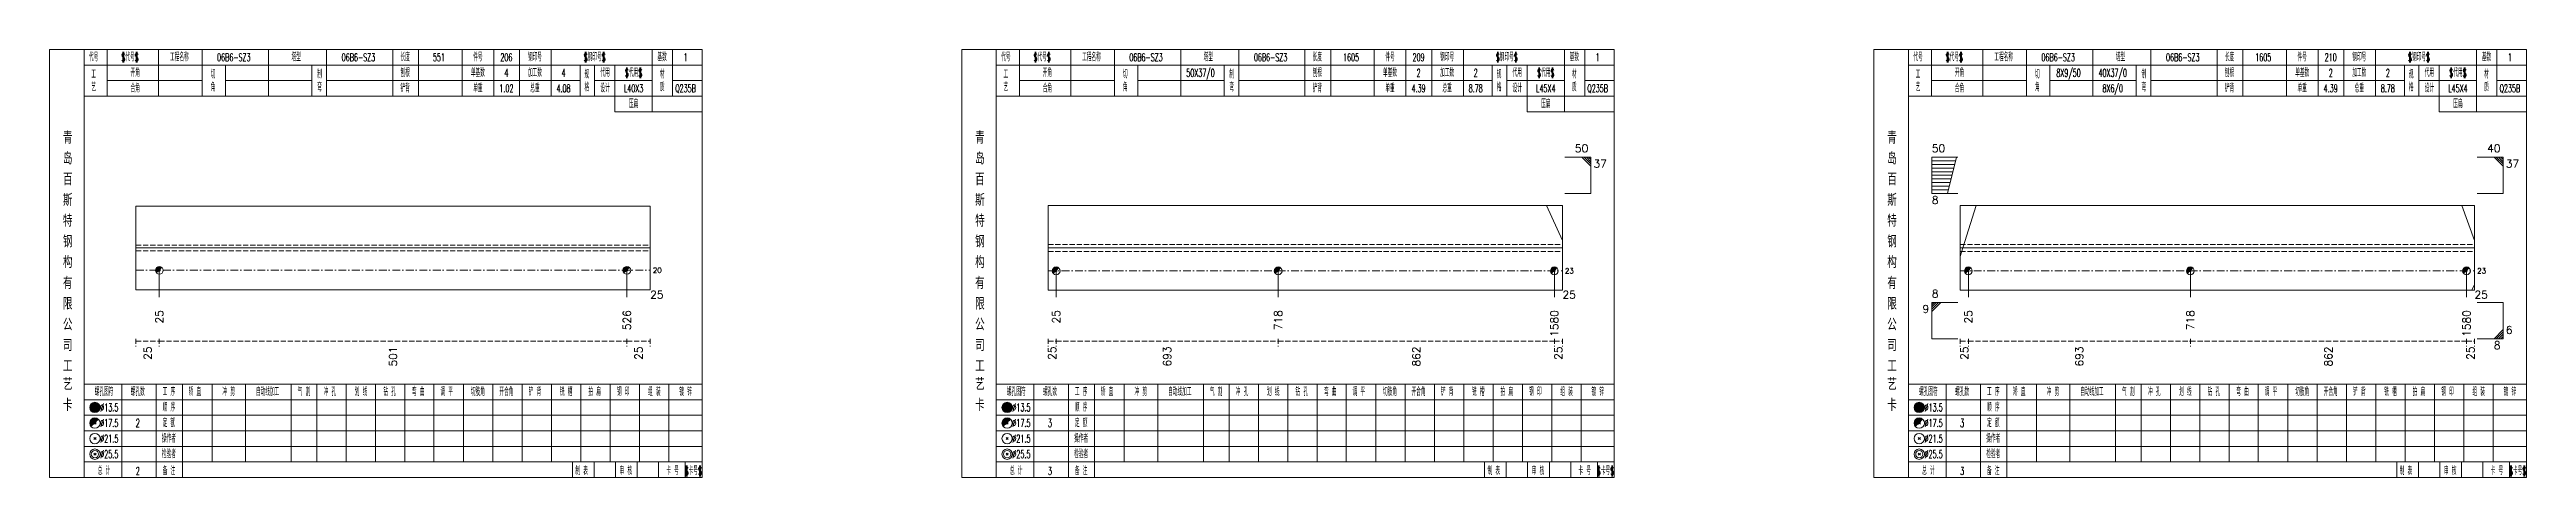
# Model space of a CAD drawing. Extents: x -533 to 8774, y 0 to 7979.
# Drawn here: x 703 to 1657, y 7088 to 7253 of the extents above; entities that cross this region are included whole.
import ezdxf
from ezdxf.enums import TextEntityAlignment as Align

# ---------------------------------------------------------------- set-up
doc = ezdxf.new("R2010")
doc.units = 0
doc.header["$MEASUREMENT"] = 0
doc.linetypes.add('一点画线', pattern=[5.2, 3, -1, 0.2, -1])
doc.linetypes.add('虚线', pattern=[2.75, 2, -0.75])
doc.layers.get('0').update_dxf_attribs({"linetype": 'CONTINUOUS', "lineweight": 25})
for name, color, linetype, lineweight in [('1', 7, 'CONTINUOUS', 25), ('4', 7, 'CONTINUOUS', 25), ('5', 7, 'CONTINUOUS', 25)]:
    doc.layers.add(name, color=color, linetype=linetype, lineweight=lineweight)
doc.styles.get("Standard").update_dxf_attribs({"font": 'simplex.shx', "width": 0.7, "height": 3, "bigfont": 'gbhzfs.shx'})

# ---------------------------------------------------------------- blocks, each defined once
blk = doc.blocks.new('孔17.5')
at = {"layer": '5', "color": 7, "linetype": 'Continuous', "lineweight": 0}
for p, q in [((-0.2, -0.2), (0.2, 0.2)), ((-0.2, 0.2), (0.2, -0.2))]:
    blk.add_line(p, q, dxfattribs=at)
at = {"layer": '5', "color": 7, "linetype": 'Continuous', "lineweight": 13}
blk.add_circle((0, 0), 1, dxfattribs=at)
for radius in [0.9, 0.8, 0.7, 0.6, 0.5, 0.4, 0.3, 0.2, 0.1]:
    blk.add_arc((0, 0), radius, 45, 225, dxfattribs=at)

msp = doc.modelspace()

# ---------------------------------------------------------------- linework, layer by layer
at = {"color": 7, "linetype": 'Continuous', "lineweight": 13}
for p, q in [((1296.6, 7211.39), (1286.6, 7211.39)), ((1293.1, 7211.39), (1296.6, 7207.89)), ((1293.97, 7211.39), (1296.6, 7208.77)), ((1294.85, 7211.39), (1296.6, 7209.64)), ((1295.72, 7211.39), (1296.6, 7210.52)), ((1296.6, 7197.39), (1296.6, 7211.39)), ((1427.9, 7211.39), (1437.9, 7211.39)), ((1427.9, 7197.39), (1427.9, 7211.39)), ((1427.9, 7209.99), (1437.05, 7209.99)), ((1427.9, 7208.59), (1436.7, 7208.59)), ((1427.9, 7207.19), (1436.35, 7207.19)), ((1427.9, 7205.79), (1436, 7205.79)), ((1427.9, 7204.39), (1435.65, 7204.39)), ((1433.9, 7197.39), (1437.4, 7211.39)), ((1648, 7211.39), (1638, 7211.39)), ((1644.5, 7211.39), (1648, 7207.89)), ((1645.38, 7211.39), (1648, 7208.77)), ((1646.25, 7211.39), (1648, 7209.64)), ((1647.12, 7211.39), (1648, 7210.52)), ((1648, 7197.39), (1648, 7211.39)), ((1296.6, 7197.39), (1286.6, 7197.39)), ((1427.9, 7202.99), (1435.3, 7202.99)), ((1427.9, 7201.59), (1434.95, 7201.59)), ((1427.9, 7200.19), (1434.6, 7200.19)), ((1427.9, 7198.79), (1434.25, 7198.79)), ((1427.9, 7197.39), (1437.9, 7197.39)), ((1648, 7197.39), (1638, 7197.39)), ((1285.6, 7179.3), (1279.43, 7192.73)), ((1439.89, 7176.39), (1445.07, 7192.73)), ((1637, 7179.3), (1632.06, 7192.73)), ((1438.9, 7173.13), (1439.89, 7176.39)), ((745.09, 7167.77), (745.09, 7157.39)), ((925.21, 7167.77), (925.21, 7157.39)), ((1090.59, 7167.56), (1090.59, 7157.39)), ((1176.12, 7167.56), (1176.12, 7157.39)), ((1282.51, 7167.56), (1282.51, 7157.39)), ((1441.99, 7167.56), (1441.99, 7157.39)), ((1527.52, 7167.56), (1527.52, 7157.39)), ((1633.91, 7167.56), (1633.91, 7157.39)), ((1637, 7162.24), (1636.01, 7160.06)), ((1427.9, 7155.39), (1437.9, 7155.39)), ((1427.9, 7155.39), (1427.9, 7141.39)), ((1428.78, 7155.39), (1427.9, 7154.52)), ((1429.65, 7155.39), (1427.9, 7153.64)), ((1430.53, 7155.39), (1427.9, 7152.77)), ((1431.4, 7155.39), (1427.9, 7151.89)), ((1648, 7155.39), (1638, 7155.39)), ((1648, 7155.39), (1648, 7141.39)), ((1427.9, 7141.39), (1437.9, 7141.39)), ((1648, 7141.39), (1638, 7141.39)), ((1644.5, 7141.39), (1648, 7144.89)), ((1645.38, 7141.39), (1648, 7144.02)), ((1646.25, 7141.39), (1648, 7143.14)), ((1647.12, 7141.39), (1648, 7142.27))]:
    msp.add_line(p, q, dxfattribs=at)
at = {"color": 7, "linetype": 'Continuous', "lineweight": 18}
for p, q in [((736.1, 7192.52), (736.1, 7160.27)), ((736.1, 7192.52), (934.2, 7192.52)), ((934.2, 7192.52), (934.2, 7160.27)), ((1087.5, 7192.73), (1087.5, 7160.06)), ((1087.5, 7192.73), (1285.6, 7192.73)), ((1285.6, 7192.73), (1285.6, 7160.06)), ((1438.9, 7192.73), (1438.9, 7160.06)), ((1438.9, 7192.73), (1637, 7192.73)), ((1637, 7192.73), (1637, 7160.06)), ((736.1, 7176.39), (934.2, 7176.39)), ((1087.5, 7176.39), (1285.6, 7176.39)), ((1438.9, 7176.39), (1637, 7176.39))]:
    msp.add_line(p, q, dxfattribs=at)
at = {"color": 1, "linetype": '虚线', "lineweight": 18}
for p, q in [((736.1, 7177.52), (934.2, 7177.52)), ((1087.5, 7177.73), (1285.6, 7177.73)), ((1438.9, 7177.73), (1637, 7177.73)), ((736.1, 7175.27), (934.2, 7175.27)), ((1087.5, 7175.06), (1285.6, 7175.06)), ((1438.9, 7175.06), (1637, 7175.06))]:
    msp.add_line(p, q, dxfattribs=at)
at = {"color": 3, "linetype": '一点画线', "lineweight": 13}
for p, q in [((736.1, 7167.77), (934.2, 7167.77)), ((1087.5, 7167.56), (1285.6, 7167.56)), ((1438.9, 7167.56), (1637, 7167.56))]:
    msp.add_line(p, q, dxfattribs=at)
at = {"color": 8, "linetype": '虚线', "lineweight": 9}
for p, q in [((736.1, 7141.39), (736.1, 7138.39)), ((736.1, 7140.39), (745.09, 7140.39)), ((745.09, 7141.39), (745.09, 7138.39)), ((745.09, 7141.39), (745.09, 7138.39)), ((745.09, 7140.39), (925.21, 7140.39)), ((925.21, 7141.39), (925.21, 7138.39)), ((925.21, 7141.39), (925.21, 7138.39)), ((925.21, 7140.39), (934.2, 7140.39)), ((934.2, 7141.39), (934.2, 7138.39)), ((1087.5, 7141.39), (1087.5, 7138.39)), ((1087.5, 7140.39), (1090.59, 7140.39)), ((1090.59, 7141.39), (1090.59, 7138.39)), ((1090.59, 7141.39), (1090.59, 7138.39)), ((1090.59, 7140.39), (1176.12, 7140.39)), ((1176.12, 7141.39), (1176.12, 7138.39)), ((1176.12, 7141.39), (1176.12, 7138.39)), ((1176.12, 7140.39), (1282.51, 7140.39)), ((1282.51, 7141.39), (1282.51, 7138.39)), ((1282.51, 7141.39), (1282.51, 7138.39)), ((1282.51, 7140.39), (1285.6, 7140.39)), ((1285.6, 7141.39), (1285.6, 7138.39)), ((1438.9, 7141.39), (1438.9, 7138.39)), ((1438.9, 7140.39), (1441.99, 7140.39)), ((1441.99, 7141.39), (1441.99, 7138.39)), ((1441.99, 7141.39), (1441.99, 7138.39)), ((1441.99, 7140.39), (1527.52, 7140.39)), ((1527.52, 7141.39), (1527.52, 7138.39)), ((1527.52, 7141.39), (1527.52, 7138.39)), ((1527.52, 7140.39), (1633.91, 7140.39)), ((1633.91, 7141.39), (1633.91, 7138.39)), ((1633.91, 7141.39), (1633.91, 7138.39)), ((1633.91, 7140.39), (1637, 7140.39)), ((1637, 7141.39), (1637, 7138.39))]:
    msp.add_line(p, q, dxfattribs=at)
at = {"layer": '1', "color": 7, "linetype": 'Continuous', "lineweight": 18}
for p, q in [((736.1, 7160.27), (934.2, 7160.27)), ((1087.5, 7160.06), (1285.6, 7160.06)), ((1438.9, 7160.06), (1637, 7160.06))]:
    msp.add_line(p, q, dxfattribs=at)
at = {"layer": '4', "color": 1, "linetype": 'Continuous', "lineweight": 18}
for p, q in [((716.1, 7087.89), (716.1, 7252.89)), ((725, 7234.89), (725, 7252.89)), ((744.8, 7234.89), (744.8, 7252.89)), ((761.6, 7234.89), (761.6, 7252.89)), ((787.2, 7234.89), (787.2, 7252.89)), ((809.5, 7234.89), (809.5, 7252.89)), ((835, 7234.89), (835, 7252.89)), ((845, 7234.89), (845, 7252.89)), ((861.7, 7234.89), (861.7, 7252.89)), ((873.9, 7234.89), (873.9, 7252.89)), ((883.9, 7234.89), (883.9, 7252.89)), ((896.1, 7234.89), (896.1, 7252.89)), ((935, 7228.89), (935, 7252.89)), ((942.8, 7234.89), (942.8, 7252.89)), ((1067.5, 7087.89), (1067.5, 7252.89)), ((1076.4, 7234.89), (1076.4, 7252.89)), ((1096.2, 7234.89), (1096.2, 7252.89)), ((1113, 7234.89), (1113, 7252.89)), ((1138.6, 7234.89), (1138.6, 7252.89)), ((1160.9, 7234.89), (1160.9, 7252.89)), ((1186.4, 7234.89), (1186.4, 7252.89)), ((1196.4, 7234.89), (1196.4, 7252.89)), ((1213.1, 7234.89), (1213.1, 7252.89)), ((1225.3, 7234.89), (1225.3, 7252.89)), ((1235.3, 7234.89), (1235.3, 7252.89)), ((1247.5, 7234.89), (1247.5, 7252.89)), ((1286.4, 7228.89), (1286.4, 7252.89)), ((1294.2, 7234.89), (1294.2, 7252.89)), ((1418.9, 7087.89), (1418.9, 7252.89)), ((1427.8, 7234.89), (1427.8, 7252.89)), ((1447.6, 7234.89), (1447.6, 7252.89)), ((1464.4, 7234.89), (1464.4, 7252.89)), ((1490, 7234.89), (1490, 7252.89)), ((1512.3, 7234.89), (1512.3, 7252.89)), ((1537.8, 7234.89), (1537.8, 7252.89)), ((1547.8, 7234.89), (1547.8, 7252.89)), ((1564.5, 7234.89), (1564.5, 7252.89)), ((1576.7, 7234.89), (1576.7, 7252.89)), ((1586.7, 7234.89), (1586.7, 7252.89)), ((1598.9, 7234.89), (1598.9, 7252.89)), ((1637.8, 7228.89), (1637.8, 7252.89)), ((1645.6, 7234.89), (1645.6, 7252.89)), ((716.1, 7246.89), (954.2, 7246.89)), ((770.6, 7234.89), (770.6, 7246.89)), ((803.9, 7234.89), (803.9, 7246.89)), ((907.2, 7234.89), (907.2, 7246.89)), ((912.8, 7234.89), (912.8, 7246.89)), ((920.6, 7228.89), (920.6, 7246.89)), ((1067.5, 7246.89), (1305.6, 7246.89)), ((1122, 7234.89), (1122, 7246.89)), ((1155.3, 7234.89), (1155.3, 7246.89)), ((1258.6, 7234.89), (1258.6, 7246.89)), ((1264.2, 7234.89), (1264.2, 7246.89)), ((1272, 7228.89), (1272, 7246.89)), ((1418.9, 7246.89), (1657, 7246.89)), ((1473.4, 7234.89), (1473.4, 7246.89)), ((1506.7, 7234.89), (1506.7, 7246.89)), ((1610, 7234.89), (1610, 7246.89)), ((1615.6, 7234.89), (1615.6, 7246.89)), ((1623.4, 7228.89), (1623.4, 7246.89)), ((716.1, 7234.89), (954.2, 7234.89)), ((725, 7240.89), (761.6, 7240.89)), ((770.6, 7240.89), (803.9, 7240.89)), ((809.5, 7240.89), (907.2, 7240.89)), ((912.8, 7240.89), (935, 7240.89)), ((942.8, 7240.89), (954.2, 7240.89)), ((1067.5, 7234.89), (1305.6, 7234.89)), ((1076.4, 7240.89), (1113, 7240.89)), ((1122, 7240.89), (1155.3, 7240.89)), ((1160.9, 7240.89), (1258.6, 7240.89)), ((1264.2, 7240.89), (1286.4, 7240.89)), ((1294.2, 7240.89), (1305.6, 7240.89)), ((1418.9, 7234.89), (1657, 7234.89)), ((1427.8, 7240.89), (1464.4, 7240.89)), ((1473.4, 7240.89), (1506.7, 7240.89)), ((1512.3, 7240.89), (1610, 7240.89)), ((1615.6, 7240.89), (1637.8, 7240.89)), ((1645.6, 7240.89), (1657, 7240.89)), ((920.6, 7228.89), (954.2, 7228.89)), ((1272, 7228.89), (1305.6, 7228.89)), ((1623.4, 7228.89), (1657, 7228.89)), ((716.1, 7123.89), (954.2, 7123.89)), ((730.6, 7087.89), (730.6, 7123.89)), ((743.9, 7087.89), (743.9, 7123.89)), ((754, 7087.89), (754, 7123.89)), ((765.4, 7093.89), (765.4, 7123.89)), ((778.3, 7093.89), (778.3, 7123.89)), ((795.9, 7093.89), (795.9, 7123.89)), ((805.8, 7093.89), (805.8, 7123.89)), ((817.1, 7093.89), (817.1, 7123.89)), ((828.4, 7093.89), (828.4, 7123.89)), ((839.7, 7093.89), (839.7, 7123.89)), ((850.9, 7093.89), (850.9, 7123.89)), ((862.3, 7093.89), (862.3, 7123.89)), ((873.6, 7093.89), (873.6, 7123.89)), ((884.9, 7093.89), (884.9, 7123.89)), ((896.2, 7093.89), (896.2, 7123.89)), ((907.5, 7093.89), (907.5, 7123.89)), ((918.8, 7093.89), (918.8, 7123.89)), ((930.1, 7093.89), (930.1, 7123.89)), ((941.4, 7093.89), (941.4, 7123.89)), ((1067.5, 7123.89), (1305.6, 7123.89)), ((1082, 7087.89), (1082, 7123.89)), ((1095.3, 7087.89), (1095.3, 7123.89)), ((1105.4, 7087.89), (1105.4, 7123.89)), ((1116.8, 7093.89), (1116.8, 7123.89)), ((1129.7, 7093.89), (1129.7, 7123.89)), ((1147.3, 7093.89), (1147.3, 7123.89)), ((1157.2, 7093.89), (1157.2, 7123.89)), ((1168.5, 7093.89), (1168.5, 7123.89)), ((1179.8, 7093.89), (1179.8, 7123.89)), ((1191.1, 7093.89), (1191.1, 7123.89)), ((1202.3, 7093.89), (1202.3, 7123.89)), ((1213.7, 7093.89), (1213.7, 7123.89)), ((1225, 7093.89), (1225, 7123.89)), ((1236.3, 7093.89), (1236.3, 7123.89)), ((1247.6, 7093.89), (1247.6, 7123.89)), ((1258.9, 7093.89), (1258.9, 7123.89)), ((1270.2, 7093.89), (1270.2, 7123.89)), ((1281.5, 7093.89), (1281.5, 7123.89)), ((1292.8, 7093.89), (1292.8, 7123.89)), ((1418.9, 7123.89), (1657, 7123.89)), ((1433.4, 7087.89), (1433.4, 7123.89)), ((1446.7, 7087.89), (1446.7, 7123.89)), ((1456.8, 7087.89), (1456.8, 7123.89)), ((1468.2, 7093.89), (1468.2, 7123.89)), ((1481.1, 7093.89), (1481.1, 7123.89)), ((1498.7, 7093.89), (1498.7, 7123.89)), ((1508.6, 7093.89), (1508.6, 7123.89)), ((1519.9, 7093.89), (1519.9, 7123.89)), ((1531.2, 7093.89), (1531.2, 7123.89)), ((1542.5, 7093.89), (1542.5, 7123.89)), ((1553.7, 7093.89), (1553.7, 7123.89)), ((1565.1, 7093.89), (1565.1, 7123.89)), ((1576.4, 7093.89), (1576.4, 7123.89)), ((1587.7, 7093.89), (1587.7, 7123.89)), ((1599, 7093.89), (1599, 7123.89)), ((1610.3, 7093.89), (1610.3, 7123.89)), ((1621.6, 7093.89), (1621.6, 7123.89)), ((1632.9, 7093.89), (1632.9, 7123.89)), ((1644.2, 7093.89), (1644.2, 7123.89)), ((716.1, 7117.89), (954.2, 7117.89)), ((716.1, 7111.89), (954.2, 7111.89)), ((1067.5, 7117.89), (1305.6, 7117.89)), ((1067.5, 7111.89), (1305.6, 7111.89)), ((1418.9, 7117.89), (1657, 7117.89)), ((1418.9, 7111.89), (1657, 7111.89)), ((716.1, 7105.89), (954.2, 7105.89)), ((716.1, 7099.89), (954.2, 7099.89)), ((1067.5, 7105.89), (1305.6, 7105.89)), ((1067.5, 7099.89), (1305.6, 7099.89)), ((1418.9, 7105.89), (1657, 7105.89)), ((1418.9, 7099.89), (1657, 7099.89)), ((716.1, 7093.89), (954.2, 7093.89)), ((904.2, 7087.89), (904.2, 7093.89)), ((912.6, 7087.89), (912.6, 7093.89)), ((920.8, 7087.89), (920.8, 7093.89)), ((929.2, 7087.89), (929.2, 7093.89)), ((937.4, 7087.89), (937.4, 7093.89)), ((947.7, 7087.89), (947.7, 7093.89)), ((1067.5, 7093.89), (1305.6, 7093.89)), ((1255.6, 7087.89), (1255.6, 7093.89)), ((1264, 7087.89), (1264, 7093.89)), ((1272.2, 7087.89), (1272.2, 7093.89)), ((1280.6, 7087.89), (1280.6, 7093.89)), ((1288.8, 7087.89), (1288.8, 7093.89)), ((1299.1, 7087.89), (1299.1, 7093.89)), ((1418.9, 7093.89), (1657, 7093.89)), ((1607, 7087.89), (1607, 7093.89)), ((1615.4, 7087.89), (1615.4, 7093.89)), ((1623.6, 7087.89), (1623.6, 7093.89)), ((1632, 7087.89), (1632, 7093.89)), ((1640.2, 7087.89), (1640.2, 7093.89)), ((1650.5, 7087.89), (1650.5, 7093.89))]:
    msp.add_line(p, q, dxfattribs=at)
at = {"layer": '4', "color": 7, "linetype": 'Continuous', "lineweight": 0}
for p, q in [((719.9, 7108.49), (720.7, 7109.29)), ((719.9, 7109.29), (720.7, 7108.49)), ((1071.3, 7108.49), (1072.1, 7109.29)), ((1071.3, 7109.29), (1072.1, 7108.49)), ((1422.7, 7108.49), (1423.5, 7109.29)), ((1422.7, 7109.29), (1423.5, 7108.49))]:
    msp.add_line(p, q, dxfattribs=at)
at = {"layer": '4', "color": 7, "linetype": 'Continuous', "lineweight": 13}
for p, q in [((720.1, 7114.69), (720.5, 7115.09)), ((720.5, 7114.69), (720.1, 7115.09)), ((1071.5, 7114.69), (1071.9, 7115.09)), ((1071.9, 7114.69), (1071.5, 7115.09)), ((1422.9, 7114.69), (1423.3, 7115.09)), ((1423.3, 7114.69), (1422.9, 7115.09)), ((719.9, 7102.49), (720.7, 7103.29)), ((720.7, 7102.49), (719.9, 7103.29)), ((1071.3, 7102.49), (1072.1, 7103.29)), ((1072.1, 7102.49), (1071.3, 7103.29)), ((1422.7, 7102.49), (1423.5, 7103.29)), ((1423.5, 7102.49), (1422.7, 7103.29)), ((719.9, 7096.49), (720.7, 7097.29)), ((720.7, 7096.49), (719.9, 7097.29)), ((1071.3, 7096.49), (1072.1, 7097.29)), ((1072.1, 7096.49), (1071.3, 7097.29)), ((1422.7, 7096.49), (1423.5, 7097.29)), ((1423.5, 7096.49), (1422.7, 7097.29))]:
    msp.add_line(p, q, dxfattribs=at)
at = {"layer": '4', "color": 1, "linetype": 'Continuous', "lineweight": 18}
for points in [[(702.8, 7252.89), (702.8, 7087.89), (954.2, 7087.89), (954.2, 7252.89)], [(1054.2, 7252.89), (1054.2, 7087.89), (1305.6, 7087.89), (1305.6, 7252.89)], [(1405.6, 7252.89), (1405.6, 7087.89), (1657, 7087.89), (1657, 7252.89)]]:
    msp.add_lwpolyline(points, close=True, dxfattribs=at)
at = {"layer": '4', "color": 7, "linetype": 'Continuous', "lineweight": 13}
for centre, radius in [((720.3, 7114.89), 2), ((720.3, 7108.89), 2), ((720.3, 7114.89), 1.8), ((720.3, 7114.89), 1.6), ((720.3, 7114.89), 1.4), ((720.3, 7114.89), 1.2), ((720.3, 7114.89), 1), ((720.3, 7114.89), 0.8), ((720.3, 7114.89), 0.6), ((720.3, 7114.89), 0.4), ((720.3, 7114.89), 0.2), ((1071.7, 7114.89), 2), ((1071.7, 7108.89), 2), ((1071.7, 7114.89), 1.8), ((1071.7, 7114.89), 1.6), ((1071.7, 7114.89), 1.4), ((1071.7, 7114.89), 1.2), ((1071.7, 7114.89), 1), ((1071.7, 7114.89), 0.8), ((1071.7, 7114.89), 0.6), ((1071.7, 7114.89), 0.4), ((1071.7, 7114.89), 0.2), ((1423.1, 7114.89), 2), ((1423.1, 7108.89), 2), ((1423.1, 7114.89), 1.8), ((1423.1, 7114.89), 1.6), ((1423.1, 7114.89), 1.4), ((1423.1, 7114.89), 1.2), ((1423.1, 7114.89), 1), ((1423.1, 7114.89), 0.8), ((1423.1, 7114.89), 0.6), ((1423.1, 7114.89), 0.4), ((1423.1, 7114.89), 0.2), ((720.3, 7102.89), 2), ((1071.7, 7102.89), 2), ((1423.1, 7102.89), 2), ((720.3, 7096.89), 2), ((720.3, 7096.89), 1.4), ((1071.7, 7096.89), 2), ((1071.7, 7096.89), 1.4), ((1423.1, 7096.89), 2), ((1423.1, 7096.89), 1.4)]:
    msp.add_circle(centre, radius, dxfattribs=at)
for centre, radius in [((720.3, 7108.89), 1.8), ((720.3, 7108.89), 1.6), ((720.3, 7108.89), 1.4), ((720.3, 7108.89), 1.2), ((720.3, 7108.89), 1), ((720.3, 7108.89), 0.8), ((720.3, 7108.89), 0.6), ((720.3, 7108.89), 0.4), ((720.3, 7108.89), 0.2), ((1071.7, 7108.89), 1.8), ((1071.7, 7108.89), 1.6), ((1071.7, 7108.89), 1.4), ((1071.7, 7108.89), 1.2), ((1071.7, 7108.89), 1), ((1071.7, 7108.89), 0.8), ((1071.7, 7108.89), 0.6), ((1071.7, 7108.89), 0.4), ((1071.7, 7108.89), 0.2), ((1423.1, 7108.89), 1.8), ((1423.1, 7108.89), 1.6), ((1423.1, 7108.89), 1.4), ((1423.1, 7108.89), 1.2), ((1423.1, 7108.89), 1), ((1423.1, 7108.89), 0.8), ((1423.1, 7108.89), 0.6), ((1423.1, 7108.89), 0.4), ((1423.1, 7108.89), 0.2)]:
    msp.add_arc(centre, radius, 45, 225, dxfattribs=at)

# ---------------------------------------------------------------- block references
at = {"layer": '1', "color": 7, "linetype": 'Continuous', "lineweight": 13, "xscale": 1.5, "yscale": 1.5, "zscale": 1.5}
for p in [(745.09, 7167.77), (925.21, 7167.77), (1090.59, 7167.56), (1176.12, 7167.56), (1282.51, 7167.56), (1441.99, 7167.56), (1527.52, 7167.56), (1633.91, 7167.56)]:
    msp.add_blockref('孔17.5', p, dxfattribs=at)

# ---------------------------------------------------------------- texts
at = {"color": 7, "linetype": 'Continuous', "lineweight": 13}
for s, p in [('50', (1295.6, 7212.39)), ('40', (1647, 7212.39))]:
    msp.add_text(s, height=3, dxfattribs=at).set_placement(p, align=Align.BOTTOM_RIGHT)
for s, p in [('50', (1427.9, 7212.39)), ('8', (1427.9, 7156.39)), ('6', (1649, 7142.39))]:
    msp.add_text(s, height=3, dxfattribs=at).set_placement(p, align=Align.BOTTOM_LEFT)
for s, p in [('37', (1297.6, 7210.39)), ('37', (1649, 7210.39)), ('8', (1427.9, 7196.39))]:
    msp.add_text(s, height=3, dxfattribs=at).set_placement(p, align=Align.TOP_LEFT)
for s, p in [('20', (935.2, 7167.77)), ('23', (1286.6, 7167.56)), ('23', (1638, 7167.56))]:
    msp.add_text(s, height=2, dxfattribs=at).set_placement(p, align=Align.MIDDLE_LEFT)
for s, p in [('9', (1426.9, 7154.39)), ('8', (1647, 7140.39))]:
    msp.add_text(s, height=3, dxfattribs=at).set_placement(p, align=Align.TOP_RIGHT)
at = {"color": 8, "linetype": 'Continuous', "lineweight": 9}
for s, p in [('25', (740.59, 7138.39)), ('25', (929.71, 7138.39)), ('25', (1089.04, 7138.39)), ('693', (1133.35, 7138.39)), ('862', (1229.32, 7138.39)), ('25', (1284.06, 7138.39)), ('25', (1440.44, 7138.39)), ('693', (1484.75, 7138.39)), ('862', (1580.72, 7138.39)), ('25', (1635.46, 7138.39)), ('501', (835.15, 7138.39))]:
    msp.add_text(s, height=3, rotation=90, dxfattribs=at).set_placement(p, align=Align.MIDDLE_RIGHT)
at = {"layer": '1', "color": 7, "linetype": 'Continuous', "lineweight": 13}
for p in [(934.2, 7158.39), (1285.6, 7158.39), (1637, 7158.39)]:
    msp.add_text('25', height=3, dxfattribs=at).set_placement(p, align=Align.MIDDLE_LEFT)
for s, p in [('25', (745.09, 7152.39)), ('526', (925.21, 7152.39)), ('25', (1090.59, 7152.39)), ('718', (1176.12, 7152.39)), ('1580', (1282.51, 7152.39)), ('25', (1441.99, 7152.39)), ('718', (1527.52, 7152.39)), ('1580', (1633.91, 7152.39))]:
    msp.add_text(s, height=3, rotation=90, dxfattribs=at).set_placement(p, align=Align.MIDDLE_RIGHT)
at = {"layer": '4', "color": 1, "linetype": 'Continuous', "lineweight": 13}
for s, height, width, p in [('$代号$', 3, 0.6, (733.8, 7249.89)), ('$钢印号$', 3, 0.6, (912.8, 7249.89)), ('$代号$', 3, 0.6, (1085.2, 7249.89)), ('$钢印号$', 3, 0.6, (1264.2, 7249.89)), ('$代号$', 3, 0.6, (1436.6, 7249.89)), ('$钢印号$', 3, 0.6, (1615.6, 7249.89)), ('代号', 3, 0.6, (719.8, 7249.89)), ('工', 3, 0.6, (719.8, 7243.29)), ('开角', 3, 0.6, (735.8, 7243.89)), ('工程名称', 3, 0.6, (752.8, 7249.89)), ('切', 3, 0.6, (765.8, 7243.29)), ('06B6-SZ3', 3, 0.6, (773.8, 7249.89)), ('塔型', 3, 0.6, (797.8, 7249.89)), ('制', 3, 0.6, (806.8, 7243.29)), ('06B6-SZ3', 3, 0.6, (821.8, 7249.89)), ('刨根', 3, 0.6, (839.8, 7243.89)), ('长度', 3, 0.6, (839.8, 7249.89)), ('551', 3, 0.6, (852.8, 7249.89)), ('单基数', 3, 0.6, (867.8, 7243.89)), ('件号', 3, 0.6, (867.8, 7249.89)), ('206', 3, 0.6, (878.8, 7249.89)), ('4', 3, 0.6, (878.8, 7243.89)), ('加工数', 3, 0.6, (889.8, 7243.89)), ('钢印号', 3, 0.6, (889.8, 7249.89)), ('4', 3, 0.6, (900.8, 7243.89)), ('规', 3, 0.6, (909.8, 7243.29)), ('代用', 3, 0.6, (916.8, 7243.89)), ('$代用$', 3, 0.6, (927.8, 7243.89)), ('基数', 3, 0.6, (938.8, 7249.89)), ('材', 3, 0.6, (938.8, 7243.29)), ('1', 3, 0.6, (947.8, 7249.89)), ('代号', 3, 0.6, (1071.2, 7249.89)), ('工', 3, 0.6, (1071.2, 7243.29)), ('开角', 3, 0.6, (1087.2, 7243.89)), ('工程名称', 3, 0.6, (1104.2, 7249.89)), ('切', 3, 0.6, (1117.2, 7243.29)), ('06B6-SZ3', 3, 0.6, (1125.2, 7249.89)), ('50X37/0', 3, 0.6, (1146.2, 7243.89)), ('塔型', 3, 0.6, (1149.2, 7249.89)), ('制', 3, 0.6, (1158.2, 7243.29)), ('06B6-SZ3', 3, 0.6, (1173.2, 7249.89)), ('刨根', 3, 0.6, (1191.2, 7243.89)), ('长度', 3, 0.6, (1191.2, 7249.89)), ('1605', 3, 0.6, (1204.2, 7249.89)), ('单基数', 3, 0.6, (1219.2, 7243.89)), ('件号', 3, 0.6, (1219.2, 7249.89)), ('209', 3, 0.6, (1230.2, 7249.89)), ('2', 3, 0.6, (1230.2, 7243.89)), ('加工数', 3, 0.6, (1241.2, 7243.89)), ('钢印号', 3, 0.6, (1241.2, 7249.89)), ('2', 3, 0.6, (1252.2, 7243.89)), ('规', 3, 0.6, (1261.2, 7243.29)), ('代用', 3, 0.6, (1268.2, 7243.89)), ('$代用$', 3, 0.6, (1279.2, 7243.89)), ('基数', 3, 0.6, (1290.2, 7249.89)), ('材', 3, 0.6, (1290.2, 7243.29)), ('1', 3, 0.6, (1299.2, 7249.89)), ('代号', 3, 0.6, (1422.6, 7249.89)), ('工', 3, 0.6, (1422.6, 7243.29)), ('开角', 3, 0.6, (1438.6, 7243.89)), ('工程名称', 3, 0.6, (1455.6, 7249.89)), ('切', 3, 0.6, (1468.6, 7243.29)), ('06B6-SZ3', 3, 0.6, (1476.6, 7249.89)), ('8X9/50', 3, 0.6, (1480.6, 7243.89)), ('40X37/0', 3, 0.6, (1497.6, 7243.89)), ('塔型', 3, 0.6, (1500.6, 7249.89)), ('制', 3, 0.6, (1509.6, 7243.29)), ('06B6-SZ3', 3, 0.6, (1524.6, 7249.89)), ('刨根', 3, 0.6, (1542.6, 7243.89)), ('长度', 3, 0.6, (1542.6, 7249.89)), ('1605', 3, 0.6, (1555.6, 7249.89)), ('单基数', 3, 0.6, (1570.6, 7243.89)), ('件号', 3, 0.6, (1570.6, 7249.89)), ('210', 3, 0.6, (1581.6, 7249.89)), ('2', 3, 0.6, (1581.6, 7243.89)), ('加工数', 3, 0.6, (1592.6, 7243.89)), ('钢印号', 3, 0.6, (1592.6, 7249.89)), ('2', 3, 0.6, (1603.6, 7243.89)), ('规', 3, 0.6, (1612.6, 7243.29)), ('代用', 3, 0.6, (1619.6, 7243.89)), ('$代用$', 3, 0.6, (1630.6, 7243.89)), ('基数', 3, 0.6, (1641.6, 7249.89)), ('材', 3, 0.6, (1641.6, 7243.29)), ('1', 3, 0.6, (1650.6, 7249.89)), ('艺', 3, 0.6, (719.8, 7238.29)), ('合角', 3, 0.6, (735.8, 7237.89)), ('角', 3, 0.6, (765.8, 7238.29)), ('弯', 3, 0.6, (806.8, 7238.29)), ('铲背', 3, 0.6, (839.8, 7237.89)), ('单重', 3, 0.6, (867.8, 7237.89)), ('1.02', 3, 0.6, (878.8, 7237.89)), ('总重', 3, 0.6, (889.8, 7237.89)), ('4.08', 3, 0.6, (900.8, 7237.89)), ('格', 3, 0.6, (909.8, 7238.29)), ('设计', 3, 0.6, (916.8, 7237.89)), ('L40X3', 3, 0.6, (927.8, 7237.89)), ('压扁', 3, 0.6, (927.8, 7231.89)), ('质', 3, 0.6, (938.8, 7238.29)), ('Q235B', 3, 0.6, (947.8, 7237.89)), ('艺', 3, 0.6, (1071.2, 7238.29)), ('合角', 3, 0.6, (1087.2, 7237.89)), ('角', 3, 0.6, (1117.2, 7238.29)), ('弯', 3, 0.6, (1158.2, 7238.29)), ('铲背', 3, 0.6, (1191.2, 7237.89)), ('单重', 3, 0.6, (1219.2, 7237.89)), ('4.39', 3, 0.6, (1230.2, 7237.89)), ('总重', 3, 0.6, (1241.2, 7237.89)), ('8.78', 3, 0.6, (1252.2, 7237.89)), ('格', 3, 0.6, (1261.2, 7238.29)), ('设计', 3, 0.6, (1268.2, 7237.89)), ('L45X4', 3, 0.6, (1279.2, 7237.89)), ('压扁', 3, 0.6, (1279.2, 7231.89)), ('质', 3, 0.6, (1290.2, 7238.29)), ('Q235B', 3, 0.6, (1299.2, 7237.89)), ('艺', 3, 0.6, (1422.6, 7238.29)), ('合角', 3, 0.6, (1438.6, 7237.89)), ('角', 3, 0.6, (1468.6, 7238.29)), ('8X6/0', 3, 0.6, (1497.6, 7237.89)), ('弯', 3, 0.6, (1509.6, 7238.29)), ('铲背', 3, 0.6, (1542.6, 7237.89)), ('单重', 3, 0.6, (1570.6, 7237.89)), ('4.39', 3, 0.6, (1581.6, 7237.89)), ('总重', 3, 0.6, (1592.6, 7237.89)), ('8.78', 3, 0.6, (1603.6, 7237.89)), ('格', 3, 0.6, (1612.6, 7238.29)), ('设计', 3, 0.6, (1619.6, 7237.89)), ('L45X4', 3, 0.6, (1630.6, 7237.89)), ('压扁', 3, 0.6, (1630.6, 7231.89)), ('质', 3, 0.6, (1641.6, 7238.29)), ('Q235B', 3, 0.6, (1650.6, 7237.89)), ('青', 4.6, 0.8, (709.8, 7218.89)), ('青', 4.6, 0.8, (1061.2, 7218.89)), ('青', 4.6, 0.8, (1412.6, 7218.89)), ('百', 4.6, 0.8, (709.8, 7202.89)), ('岛', 4.6, 0.8, (709.8, 7210.89)), ('百', 4.6, 0.8, (1061.2, 7202.89)), ('岛', 4.6, 0.8, (1061.2, 7210.89)), ('百', 4.6, 0.8, (1412.6, 7202.89)), ('岛', 4.6, 0.8, (1412.6, 7210.89)), ('斯', 4.6, 0.8, (709.8, 7194.89)), ('斯', 4.6, 0.8, (1061.2, 7194.89)), ('斯', 4.6, 0.8, (1412.6, 7194.89)), ('特', 4.6, 0.8, (709.8, 7186.89)), ('特', 4.6, 0.8, (1061.2, 7186.89)), ('特', 4.6, 0.8, (1412.6, 7186.89)), ('钢', 4.6, 0.8, (709.8, 7178.89)), ('钢', 4.6, 0.8, (1061.2, 7178.89)), ('钢', 4.6, 0.8, (1412.6, 7178.89)), ('构', 4.6, 0.8, (709.8, 7170.89)), ('构', 4.6, 0.8, (1061.2, 7170.89)), ('构', 4.6, 0.8, (1412.6, 7170.89)), ('有', 4.6, 0.8, (709.8, 7162.89)), ('限', 4.6, 0.8, (709.8, 7154.89)), ('有', 4.6, 0.8, (1061.2, 7162.89)), ('限', 4.6, 0.8, (1061.2, 7154.89)), ('有', 4.6, 0.8, (1412.6, 7162.89)), ('限', 4.6, 0.8, (1412.6, 7154.89)), ('公', 4.6, 0.8, (709.8, 7146.89)), ('公', 4.6, 0.8, (1061.2, 7146.89)), ('公', 4.6, 0.8, (1412.6, 7146.89)), ('司', 4.6, 0.8, (709.8, 7138.89)), ('司', 4.6, 0.8, (1061.2, 7138.89)), ('司', 4.6, 0.8, (1412.6, 7138.89)), ('工', 4.6, 0.8, (709.8, 7130.89)), ('工', 4.6, 0.8, (1061.2, 7130.89)), ('工', 4.6, 0.8, (1412.6, 7130.89)), ('卡', 4.6, 0.8, (709.8, 7115.89)), ('艺', 4.6, 0.8, (709.8, 7123.89)), ('螺孔图符', 3, 0.6, (723.8, 7120.89)), ('螺孔数', 3, 0.6, (736.8, 7120.89)), ('工 序', 3, 0.6, (748.8, 7120.89)), ('矫 直', 3, 0.6, (758.8, 7120.89)), ('冲 剪', 3, 0.6, (771.8, 7120.89)), ('自动线加工', 3, 0.6, (786.8, 7120.89)), ('气 割', 3, 0.6, (800.8, 7120.89)), ('冲 孔', 3, 0.6, (810.8, 7120.89)), ('划 线', 3, 0.6, (822.8, 7120.89)), ('钻 孔', 3, 0.6, (833.8, 7120.89)), ('弯 曲', 3, 0.6, (844.8, 7120.89)), ('调 平', 3, 0.6, (855.8, 7120.89)), ('切肢角', 3, 0.6, (867.8, 7120.89)), ('开合角', 3, 0.6, (878.8, 7120.89)), ('铲 背', 3, 0.6, (889.8, 7120.89)), ('铣 槽', 3, 0.6, (901.8, 7120.89)), ('拍 扁', 3, 0.6, (912.8, 7120.89)), ('钢 印', 3, 0.6, (923.8, 7120.89)), ('组 装', 3, 0.6, (935.8, 7120.89)), ('镀 锌', 3, 0.6, (947.8, 7120.89)), ('卡', 4.6, 0.8, (1061.2, 7115.89)), ('艺', 4.6, 0.8, (1061.2, 7123.89)), ('螺孔图符', 3, 0.6, (1075.2, 7120.89)), ('螺孔数', 3, 0.6, (1088.2, 7120.89)), ('工 序', 3, 0.6, (1100.2, 7120.89)), ('矫 直', 3, 0.6, (1110.2, 7120.89)), ('冲 剪', 3, 0.6, (1123.2, 7120.89)), ('自动线加工', 3, 0.6, (1138.2, 7120.89)), ('气 割', 3, 0.6, (1152.2, 7120.89)), ('冲 孔', 3, 0.6, (1162.2, 7120.89)), ('划 线', 3, 0.6, (1174.2, 7120.89)), ('钻 孔', 3, 0.6, (1185.2, 7120.89)), ('弯 曲', 3, 0.6, (1196.2, 7120.89)), ('调 平', 3, 0.6, (1207.2, 7120.89)), ('切肢角', 3, 0.6, (1219.2, 7120.89)), ('开合角', 3, 0.6, (1230.2, 7120.89)), ('铲 背', 3, 0.6, (1241.2, 7120.89)), ('铣 槽', 3, 0.6, (1253.2, 7120.89)), ('拍 扁', 3, 0.6, (1264.2, 7120.89)), ('钢 印', 3, 0.6, (1275.2, 7120.89)), ('组 装', 3, 0.6, (1287.2, 7120.89)), ('镀 锌', 3, 0.6, (1299.2, 7120.89)), ('卡', 4.6, 0.8, (1412.6, 7115.89)), ('艺', 4.6, 0.8, (1412.6, 7123.89)), ('螺孔图符', 3, 0.6, (1426.6, 7120.89)), ('螺孔数', 3, 0.6, (1439.6, 7120.89)), ('工 序', 3, 0.6, (1451.6, 7120.89)), ('矫 直', 3, 0.6, (1461.6, 7120.89)), ('冲 剪', 3, 0.6, (1474.6, 7120.89)), ('自动线加工', 3, 0.6, (1489.6, 7120.89)), ('气 割', 3, 0.6, (1503.6, 7120.89)), ('冲 孔', 3, 0.6, (1513.6, 7120.89)), ('划 线', 3, 0.6, (1525.6, 7120.89)), ('钻 孔', 3, 0.6, (1536.6, 7120.89)), ('弯 曲', 3, 0.6, (1547.6, 7120.89)), ('调 平', 3, 0.6, (1558.6, 7120.89)), ('切肢角', 3, 0.6, (1570.6, 7120.89)), ('开合角', 3, 0.6, (1581.6, 7120.89)), ('铲 背', 3, 0.6, (1592.6, 7120.89)), ('铣 槽', 3, 0.6, (1604.6, 7120.89)), ('拍 扁', 3, 0.6, (1615.6, 7120.89)), ('钢 印', 3, 0.6, (1626.6, 7120.89)), ('组 装', 3, 0.6, (1638.6, 7120.89)), ('镀 锌', 3, 0.6, (1650.6, 7120.89)), ('%%C13.5', 3, 0.5, (725.8, 7114.89)), ('%%C17.5', 3, 0.5, (725.8, 7108.89)), ('2', 3.2, 0.6, (736.8, 7108.89)), ('顺 序', 3, 0.6, (748.8, 7114.89)), ('定 额', 3, 0.6, (748.8, 7108.89)), ('%%C13.5', 3, 0.5, (1077.2, 7114.89)), ('%%C17.5', 3, 0.5, (1077.2, 7108.89)), ('3', 3.2, 0.6, (1088.2, 7108.89)), ('顺 序', 3, 0.6, (1100.2, 7114.89)), ('定 额', 3, 0.6, (1100.2, 7108.89)), ('%%C13.5', 3, 0.5, (1428.6, 7114.89)), ('%%C17.5', 3, 0.5, (1428.6, 7108.89)), ('3', 3.2, 0.6, (1439.6, 7108.89)), ('顺 序', 3, 0.6, (1451.6, 7114.89)), ('定 额', 3, 0.6, (1451.6, 7108.89)), ('%%C21.5', 3, 0.5, (725.8, 7102.89)), ('操作者', 3, 0.6, (748.8, 7102.89)), ('%%C21.5', 3, 0.5, (1077.2, 7102.89)), ('操作者', 3, 0.6, (1100.2, 7102.89)), ('%%C21.5', 3, 0.5, (1428.6, 7102.89)), ('操作者', 3, 0.6, (1451.6, 7102.89)), ('总 计', 3, 0.6, (723.8, 7090.39)), ('%%C25.5', 3, 0.5, (725.8, 7096.89)), ('2', 3, 0.6, (736.8, 7090.39)), ('检验者', 3, 0.6, (748.8, 7096.89)), ('备 注', 3, 0.6, (748.8, 7090.39)), ('制 表', 3, 0.6, (907.8, 7090.39)), ('审 核', 3, 0.6, (924.8, 7090.39)), ('卡 号', 3, 0.6, (942.8, 7090.39)), ('$卡号$', 3, 0.6, (950.8, 7090.39)), ('总 计', 3, 0.6, (1075.2, 7090.39)), ('%%C25.5', 3, 0.5, (1077.2, 7096.89)), ('3', 3, 0.6, (1088.2, 7090.39)), ('检验者', 3, 0.6, (1100.2, 7096.89)), ('备 注', 3, 0.6, (1100.2, 7090.39)), ('制 表', 3, 0.6, (1259.2, 7090.39)), ('审 核', 3, 0.6, (1276.2, 7090.39)), ('卡 号', 3, 0.6, (1294.2, 7090.39)), ('$卡号$', 3, 0.6, (1302.2, 7090.39)), ('总 计', 3, 0.6, (1426.6, 7090.39)), ('%%C25.5', 3, 0.5, (1428.6, 7096.89)), ('3', 3, 0.6, (1439.6, 7090.39)), ('检验者', 3, 0.6, (1451.6, 7096.89)), ('备 注', 3, 0.6, (1451.6, 7090.39)), ('制 表', 3, 0.6, (1610.6, 7090.39)), ('审 核', 3, 0.6, (1627.6, 7090.39)), ('卡 号', 3, 0.6, (1645.6, 7090.39)), ('$卡号$', 3, 0.6, (1653.6, 7090.39))]:
    msp.add_text(s, height=height, dxfattribs=dict(at, width=width)).set_placement(p, align=Align.MIDDLE_CENTER)

doc.saveas('drawing.dxf')
